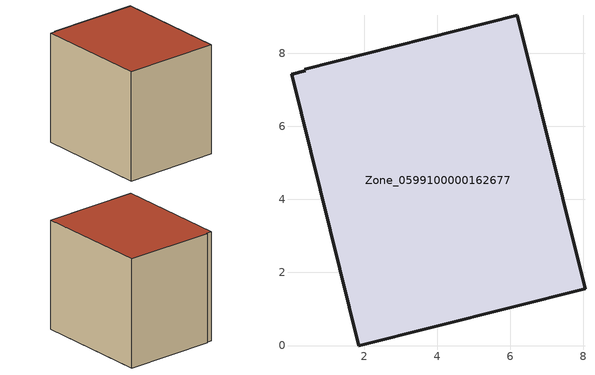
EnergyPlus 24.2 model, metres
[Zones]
Zone_0599100000162677
 floor ground (C_G): 8.05,1.56 1.86,0 0.01,7.43 0.38,7.52 0.37,7.57 6.19,9.04 z0
 wall outside (C_F): 8.05,1.56 6.19,9.04 0.37,7.57 0.38,7.52 0.01,7.43 1.86,0 8.05,1.56 z0:7.24
 roof outside (C_R): 1.86,0 8.05,1.56 6.19,9.04 0.37,7.57 0.38,7.52 0.01,7.43 z7.24
[BUILDING]
Pand.0599100000162677: North Axis=0; Terrain=City; Loads Convergence Tolerance Value=0.04; Temperature Convergence Tolerance Value=0.4; Solar Distribution=FullExterior; Maximum Number of Warmup Days=25; Minimum Number of Warmup Days=1
[Site:Location]
Rotterdam.The.Hague.AP_ZH_NLD Design_Conditions: Latitude=51.96; Longitude=4.45; Time Zone=1; Elevation=-4.5
[SITE:GROUNDTEMPERATURE:BUILDINGSURFACE]
18, 18, 18, 18, 18, 18, 18, 18, 18, 18, 18, 18
[MATERIAL] Thermal Absorptance=0.9; Solar Absorptance=0.7; Visible Absorptance=0.7
Name | Roughness | Thickness | Conductivity | Density | Specific Heat
G.TI.1946-1964 | MediumSmooth | 0.15 | 1 | 540 | 1210
F.TI.1946-1964 | Rough | 0.3 | 0.857143 | 1920 | 840
R.TI.1946-1964 | MediumRough | 0.2 | 0.277778 | 1500 | 1000
[CONSTRUCTION]
C_G: G.TI.1946-1964
C_F: F.TI.1946-1964
C_R: R.TI.1946-1964
[ZONE]
Zone_0599100000162677: Type=1; Multiplier=1; Ceiling Height=Autocalculate; Volume=Autocalculate; Floor Area=autocalculate; Part of Total Floor Area=Yes
[ZONEINFILTRATION:DESIGNFLOWRATE]
Infil_Zone_0599100000162677: Zone or ZoneList or Space or SpaceList=Zone_0599100000162677; Schedule=AlwaysOn; Design Flow Rate Calculation Method=Flow/Area; Flow Rate per Floor Area=0.003; Constant Term Coefficient=1; Temperature Term Coefficient=0; Velocity Term Coefficient=0; Velocity Squared Term Coefficient=0
[HVACTEMPLATE:ZONE:IDEALLOADSAIRSYSTEM]
Zone_0599100000162677: Maximum Heating Supply Air Temperature=50; Minimum Cooling Supply Air Temperature=13; Maximum Heating Supply Air Humidity Ratio=0.0156; Minimum Cooling Supply Air Humidity Ratio=0.0077; Heating Limit=NoLimit; Cooling Limit=NoLimit; Dehumidification Control Type=ConstantSensibleHeatRatio; Cooling Sensible Heat Ratio=0.7; Dehumidification Setpoint=60; Humidification Control Type=None; Humidification Setpoint=30; Outdoor Air Method=None; Outdoor Air Flow Rate per Person=0.00944; Outdoor Air Flow Rate per Zone Floor Area=0; Outdoor Air Flow Rate per Zone=0; Demand Controlled Ventilation Type=None; Outdoor Air Economizer Type=NoEconomizer; Heat Recovery Type=None; Sensible Heat Recovery Effectiveness=0.7; Latent Heat Recovery Effectiveness=0.65
[ZONECONTROL:THERMOSTAT]
ThermostatControl_Zone_0599100000162677: Zone or ZoneList=Zone_0599100000162677; Control Type Schedule=DualSetpointControlType; Control 1=Thermostat_Zone_0599100000162677; Temperature Difference Between Cutout And Setpoint=0
[THERMOSTATSETPOINT:DUALSETPOINT]
Thermostat_Zone_0599100000162677: Heating Setpoint Temperature Schedule=HeatingSetpoint_Zone_0599100000162677; Cooling Setpoint Temperature Schedule=CoolingSetpoint_Zone_0599100000162677
[SCHEDULE:COMPACT]
HeatingSetpoint_Zone_0599100000162677: Through: 12/31, For: AllDays, Until: 24:00, 21
CoolingSetpoint_Zone_0599100000162677: Through: 12/31, For: AllDays, Until: 24:00, 24
DualSetpointControlType: Through: 12/31, For: AllDays, Until: 24:00, 4
AlwaysOn: Through: 12/31, For: AllDays, Until: 24:00, 1
